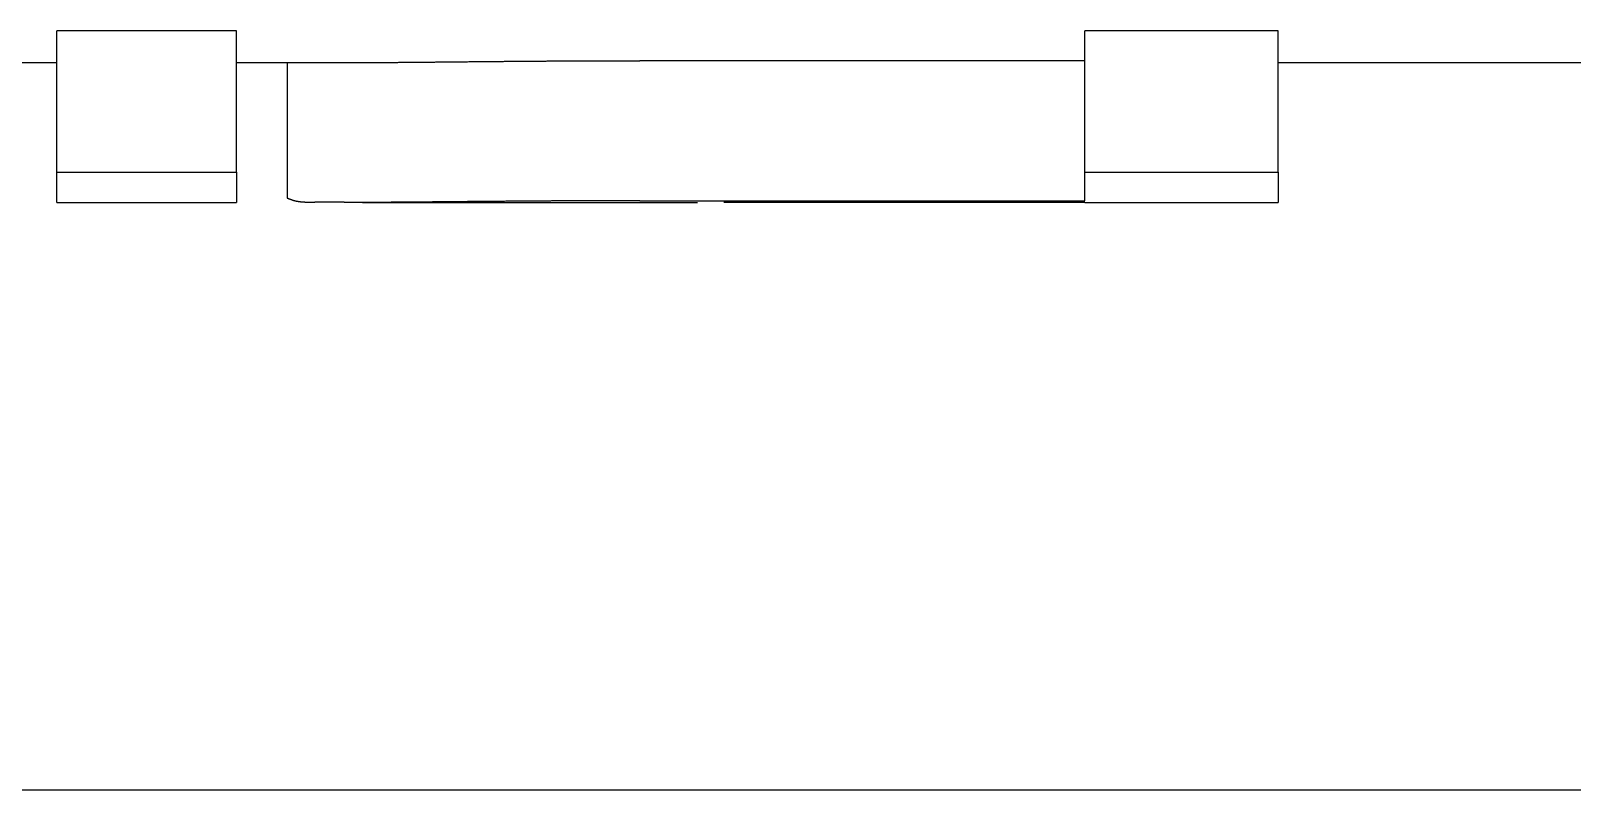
# Model space of a CAD drawing. Extents: x -4 to 102, y -14 to 59.
# Drawn here: x 43.74 to 46.493, y 2.758 to 4.114 of the extents above; entities that cross this region are included whole.
import ezdxf

# ---------------------------------------------------------------- set-up
doc = ezdxf.new("R2010")
doc.units = 0
doc.layers.get('0').update_dxf_attribs({"linetype": 'CONTINUOUS'})

msp = doc.modelspace()

# ---------------------------------------------------------------- linework, layer by layer
at = {"color": 7, "linetype": 'CONTINUOUS'}
for p, q in [((44.1078, 4.1144), (43.7868, 4.1144)), ((43.7868, 3.8617), (43.7868, 4.1144)), ((44.1078, 3.8617), (44.1078, 4.1144)), ((45.9678, 4.1144), (45.6228, 4.1144)), ((45.6228, 3.8617), (45.6228, 4.1144)), ((45.9678, 3.8617), (45.9678, 4.1144)), ((43.6938, 4.0579), (43.7868, 4.0579)), ((44.1078, 4.0579), (44.3328, 4.0579)), ((44.1978, 4.0579), (44.1978, 3.816)), ((45.6228, 4.0611), (44.8278, 4.0611)), ((45.9678, 4.0579), (47.0178, 4.0579)), ((43.7868, 3.8079), (43.7868, 3.8617)), ((43.7868, 3.8617), (44.1078, 3.8617)), ((44.1078, 3.8617), (44.1078, 3.8079)), ((45.6228, 3.8617), (45.9678, 3.8617)), ((45.6228, 3.811), (45.6228, 3.8617)), ((45.9678, 3.8617), (45.9678, 3.8079)), ((43.7868, 3.8079), (44.1078, 3.8079)), ((44.3324, 3.8079), (44.9306, 3.8079)), ((44.8278, 3.811), (45.6228, 3.811)), ((45.6228, 3.8079), (44.9778, 3.8079)), ((45.6228, 3.8079), (45.9678, 3.8079)), ((47.0178, 2.7579), (41.0178, 2.7579))]:
    msp.add_line(p, q, dxfattribs=at)
at = {"color": 7}
for points in [[(44.3315, 4.0579, 0), (44.3334, 4.0579, 0), (44.3354, 4.0579, 0), (44.3373, 4.0579, 0), (44.3393, 4.0579, 0), (44.3412, 4.0579, 0), (44.3432, 4.0579, 0), (44.3451, 4.0579, 0), (44.3471, 4.0579, 0), (44.349, 4.0579, 0), (44.351, 4.0579, 0), (44.3529, 4.0579, 0), (44.3548, 4.0579, 0), (44.3568, 4.0579, 0), (44.3587, 4.0579, 0), (44.3607, 4.0579, 0), (44.3626, 4.0579, 0), (44.3646, 4.058, 0), (44.3665, 4.058, 0), (44.3685, 4.058, 0), (44.3704, 4.058, 0), (44.3724, 4.058, 0), (44.3743, 4.058, 0), (44.3763, 4.058, 0), (44.3782, 4.058, 0), (44.3801, 4.058, 0), (44.3821, 4.058, 0), (44.384, 4.0581, 0), (44.386, 4.0581, 0), (44.3879, 4.0581, 0), (44.3899, 4.0581, 0), (44.3918, 4.0581, 0), (44.3938, 4.0581, 0), (44.3957, 4.0581, 0), (44.3977, 4.0582, 0), (44.3996, 4.0582, 0), (44.4016, 4.0582, 0), (44.4035, 4.0582, 0), (44.4054, 4.0582, 0), (44.4074, 4.0582, 0), (44.4093, 4.0583, 0), (44.4113, 4.0583, 0), (44.4132, 4.0583, 0), (44.4152, 4.0583, 0), (44.4171, 4.0583, 0), (44.4191, 4.0583, 0), (44.421, 4.0583, 0), (44.423, 4.0584, 0), (44.4249, 4.0584, 0), (44.4269, 4.0584, 0), (44.4288, 4.0584, 0), (44.4307, 4.0584, 0), (44.4327, 4.0585, 0), (44.4346, 4.0585, 0), (44.4366, 4.0585, 0), (44.4385, 4.0585, 0), (44.4405, 4.0585, 0), (44.4424, 4.0586, 0), (44.4444, 4.0586, 0), (44.4463, 4.0586, 0), (44.4483, 4.0586, 0), (44.4502, 4.0586, 0), (44.4522, 4.0587, 0), (44.4541, 4.0587, 0), (44.456, 4.0587, 0), (44.458, 4.0587, 0), (44.4599, 4.0587, 0), (44.4619, 4.0587, 0), (44.4638, 4.0588, 0), (44.4658, 4.0588, 0), (44.4677, 4.0588, 0), (44.4697, 4.0588, 0), (44.4716, 4.0588, 0), (44.4736, 4.0589, 0), (44.4755, 4.0589, 0), (44.4775, 4.0589, 0), (44.4794, 4.0589, 0), (44.4814, 4.0589, 0), (44.4833, 4.059, 0), (44.4852, 4.059, 0), (44.4872, 4.059, 0), (44.4891, 4.059, 0), (44.4911, 4.059, 0), (44.493, 4.0591, 0), (44.495, 4.0591, 0), (44.4969, 4.0591, 0), (44.4989, 4.0591, 0), (44.5008, 4.0591, 0), (44.5028, 4.0591, 0), (44.5047, 4.0592, 0), (44.5067, 4.0592, 0), (44.5086, 4.0592, 0), (44.5105, 4.0592, 0), (44.5125, 4.0592, 0), (44.5144, 4.0593, 0), (44.5164, 4.0593, 0), (44.5183, 4.0593, 0), (44.5203, 4.0593, 0), (44.5222, 4.0594, 0), (44.5242, 4.0594, 0), (44.5261, 4.0594, 0), (44.5281, 4.0594, 0), (44.53, 4.0594, 0), (44.532, 4.0594, 0), (44.5339, 4.0595, 0), (44.5358, 4.0595, 0), (44.5378, 4.0595, 0), (44.5397, 4.0595, 0), (44.5417, 4.0595, 0), (44.5436, 4.0596, 0), (44.5456, 4.0596, 0), (44.5475, 4.0596, 0), (44.5495, 4.0596, 0), (44.5514, 4.0596, 0), (44.5534, 4.0597, 0), (44.5553, 4.0597, 0), (44.5573, 4.0597, 0), (44.5592, 4.0597, 0), (44.5611, 4.0597, 0), (44.5631, 4.0597, 0), (44.565, 4.0598, 0), (44.567, 4.0598, 0), (44.5689, 4.0598, 0), (44.5709, 4.0598, 0), (44.5728, 4.0598, 0), (44.5748, 4.0598, 0), (44.5767, 4.0599, 0), (44.5787, 4.0599, 0), (44.5806, 4.0599, 0), (44.5826, 4.0599, 0), (44.5845, 4.0599, 0), (44.5864, 4.06, 0), (44.5884, 4.06, 0), (44.5903, 4.06, 0), (44.5923, 4.06, 0), (44.5942, 4.06, 0), (44.5962, 4.06, 0), (44.5981, 4.0601, 0), (44.6001, 4.0601, 0), (44.602, 4.0601, 0), (44.604, 4.0601, 0), (44.6059, 4.0601, 0), (44.6079, 4.0601, 0), (44.6098, 4.0602, 0), (44.6117, 4.0602, 0), (44.6137, 4.0602, 0), (44.6156, 4.0602, 0), (44.6176, 4.0602, 0), (44.6195, 4.0602, 0), (44.6215, 4.0602, 0), (44.6234, 4.0603, 0), (44.6254, 4.0603, 0), (44.6273, 4.0603, 0), (44.6293, 4.0603, 0), (44.6312, 4.0603, 0), (44.6332, 4.0603, 0), (44.6351, 4.0604, 0), (44.6371, 4.0604, 0), (44.639, 4.0604, 0), (44.6409, 4.0604, 0), (44.6429, 4.0604, 0), (44.6448, 4.0604, 0), (44.6468, 4.0604, 0), (44.6487, 4.0605, 0), (44.6507, 4.0605, 0), (44.6526, 4.0605, 0), (44.6546, 4.0605, 0), (44.6565, 4.0605, 0), (44.6585, 4.0605, 0), (44.6604, 4.0605, 0), (44.6624, 4.0606, 0), (44.6643, 4.0606, 0), (44.6662, 4.0606, 0), (44.6682, 4.0606, 0), (44.6701, 4.0606, 0), (44.6721, 4.0606, 0), (44.674, 4.0606, 0), (44.676, 4.0606, 0), (44.6779, 4.0606, 0), (44.6799, 4.0606, 0), (44.6818, 4.0607, 0), (44.6838, 4.0607, 0), (44.6857, 4.0607, 0), (44.6877, 4.0607, 0), (44.6896, 4.0607, 0), (44.6915, 4.0607, 0), (44.6935, 4.0607, 0), (44.6954, 4.0607, 0), (44.6974, 4.0607, 0), (44.6993, 4.0608, 0), (44.7013, 4.0608, 0), (44.7032, 4.0608, 0), (44.7052, 4.0608, 0), (44.7071, 4.0608, 0), (44.7091, 4.0608, 0), (44.711, 4.0608, 0), (44.713, 4.0608, 0), (44.7149, 4.0608, 0), (44.7169, 4.0608, 0), (44.7188, 4.0609, 0), (44.7207, 4.0609, 0), (44.7227, 4.0609, 0), (44.7246, 4.0609, 0), (44.7266, 4.0609, 0), (44.7285, 4.0609, 0), (44.7305, 4.0609, 0), (44.7324, 4.0609, 0), (44.7344, 4.0609, 0), (44.7363, 4.0609, 0), (44.7383, 4.0609, 0), (44.7402, 4.0609, 0), (44.7422, 4.0609, 0), (44.7441, 4.061, 0), (44.746, 4.061, 0), (44.748, 4.061, 0), (44.7499, 4.061, 0), (44.7519, 4.061, 0), (44.7538, 4.061, 0), (44.7558, 4.061, 0), (44.7577, 4.061, 0), (44.7597, 4.061, 0), (44.7616, 4.061, 0), (44.7636, 4.061, 0), (44.7655, 4.061, 0), (44.7675, 4.061, 0), (44.7694, 4.061, 0), (44.7713, 4.061, 0), (44.7733, 4.061, 0), (44.7752, 4.061, 0), (44.7772, 4.061, 0), (44.7791, 4.061, 0), (44.7811, 4.061, 0), (44.783, 4.061, 0), (44.785, 4.0611, 0), (44.7869, 4.0611, 0), (44.7889, 4.0611, 0), (44.7908, 4.0611, 0), (44.7928, 4.0611, 0), (44.7947, 4.0611, 0), (44.7966, 4.0611, 0), (44.7986, 4.0611, 0), (44.8005, 4.0611, 0), (44.8025, 4.0611, 0), (44.8044, 4.0611, 0), (44.8064, 4.0611, 0), (44.8083, 4.0611, 0), (44.8103, 4.0611, 0), (44.8122, 4.0611, 0), (44.8142, 4.0611, 0), (44.8161, 4.0611, 0), (44.8181, 4.0611, 0), (44.82, 4.0611, 0), (44.822, 4.0611, 0), (44.8239, 4.0611, 0), (44.8258, 4.0611, 0), (44.8278, 4.0611, 0)], [(44.3313, 3.8079, 0), (44.3307, 3.8079, 0), (44.3301, 3.8079, 0), (44.3295, 3.8079, 0), (44.3289, 3.8079, 0), (44.3283, 3.8079, 0), (44.3277, 3.8079, 0), (44.3271, 3.8079, 0), (44.3265, 3.8079, 0), (44.3259, 3.8079, 0), (44.3253, 3.8079, 0), (44.3247, 3.8079, 0), (44.3241, 3.8079, 0), (44.3235, 3.8079, 0), (44.3228, 3.8079, 0), (44.3222, 3.8079, 0), (44.3216, 3.8079, 0), (44.321, 3.8079, 0), (44.3204, 3.8079, 0), (44.3198, 3.8079, 0), (44.3192, 3.8079, 0), (44.3186, 3.8079, 0), (44.318, 3.8079, 0), (44.3174, 3.8079, 0), (44.3168, 3.8079, 0), (44.3162, 3.8079, 0), (44.3156, 3.8079, 0), (44.315, 3.8079, 0), (44.3144, 3.8079, 0), (44.3138, 3.8079, 0), (44.3132, 3.8079, 0), (44.3126, 3.8079, 0), (44.312, 3.8079, 0), (44.3114, 3.8079, 0), (44.3108, 3.8079, 0), (44.3102, 3.8079, 0), (44.3096, 3.8079, 0), (44.309, 3.8079, 0), (44.3084, 3.8079, 0), (44.3078, 3.8079, 0), (44.3072, 3.8079, 0), (44.3066, 3.8079, 0), (44.306, 3.8079, 0), (44.3054, 3.8079, 0), (44.3048, 3.808, 0), (44.3042, 3.808, 0), (44.3036, 3.808, 0), (44.303, 3.808, 0), (44.3024, 3.808, 0), (44.3018, 3.808, 0), (44.3012, 3.808, 0), (44.3006, 3.808, 0), (44.3, 3.8081, 0), (44.2994, 3.8081, 0), (44.2988, 3.8081, 0), (44.2982, 3.8081, 0), (44.2976, 3.8081, 0), (44.297, 3.8081, 0), (44.2964, 3.8081, 0), (44.2958, 3.8081, 0), (44.2952, 3.8082, 0), (44.2946, 3.8082, 0), (44.294, 3.8082, 0), (44.2934, 3.8082, 0), (44.2928, 3.8082, 0), (44.2922, 3.8082, 0), (44.2916, 3.8083, 0), (44.291, 3.8083, 0), (44.2904, 3.8083, 0), (44.2898, 3.8083, 0), (44.2892, 3.8083, 0), (44.2886, 3.8083, 0), (44.288, 3.8083, 0), (44.2874, 3.8083, 0), (44.2868, 3.8084, 0), (44.2862, 3.8084, 0), (44.2856, 3.8084, 0), (44.285, 3.8084, 0), (44.2844, 3.8084, 0), (44.2838, 3.8084, 0), (44.2832, 3.8084, 0), (44.2826, 3.8085, 0), (44.282, 3.8085, 0), (44.2814, 3.8085, 0), (44.2808, 3.8085, 0), (44.2802, 3.8085, 0), (44.2796, 3.8085, 0), (44.279, 3.8085, 0), (44.2784, 3.8085, 0), (44.2778, 3.8085, 0), (44.2772, 3.8085, 0), (44.2766, 3.8085, 0), (44.276, 3.8085, 0), (44.2754, 3.8086, 0), (44.2748, 3.8086, 0), (44.2741, 3.8086, 0), (44.2735, 3.8086, 0), (44.2729, 3.8086, 0), (44.2723, 3.8086, 0), (44.2717, 3.8086, 0), (44.2711, 3.8086, 0), (44.2705, 3.8086, 0), (44.2699, 3.8086, 0), (44.2693, 3.8086, 0), (44.2687, 3.8086, 0), (44.2681, 3.8086, 0), (44.2675, 3.8086, 0), (44.2669, 3.8086, 0), (44.2663, 3.8086, 0), (44.2657, 3.8086, 0), (44.2651, 3.8086, 0), (44.2645, 3.8085, 0), (44.2639, 3.8085, 0), (44.2632, 3.8085, 0), (44.2626, 3.8085, 0), (44.262, 3.8085, 0), (44.2614, 3.8085, 0), (44.2608, 3.8085, 0), (44.2602, 3.8085, 0), (44.2596, 3.8085, 0), (44.259, 3.8084, 0), (44.2584, 3.8084, 0), (44.2578, 3.8084, 0), (44.2571, 3.8084, 0), (44.2565, 3.8084, 0), (44.2559, 3.8083, 0), (44.2553, 3.8083, 0), (44.2547, 3.8083, 0), (44.2541, 3.8083, 0), (44.2535, 3.8083, 0), (44.2529, 3.8083, 0), (44.2522, 3.8082, 0), (44.2516, 3.8082, 0), (44.251, 3.8082, 0), (44.2504, 3.8082, 0), (44.2498, 3.8081, 0), (44.2492, 3.8081, 0), (44.2486, 3.8081, 0), (44.248, 3.8081, 0), (44.2473, 3.8081, 0), (44.2467, 3.808, 0), (44.2461, 3.808, 0), (44.2455, 3.808, 0), (44.2449, 3.808, 0), (44.2443, 3.808, 0), (44.2437, 3.808, 0), (44.2431, 3.8079, 0), (44.2425, 3.8079, 0), (44.2418, 3.8079, 0), (44.2412, 3.8079, 0), (44.2406, 3.8079, 0), (44.24, 3.8079, 0), (44.2394, 3.8079, 0), (44.2388, 3.8079, 0), (44.2382, 3.8079, 0), (44.2376, 3.8079, 0), (44.237, 3.8079, 0), (44.2363, 3.8079, 0), (44.2357, 3.8079, 0), (44.2351, 3.8079, 0), (44.2345, 3.8079, 0), (44.2339, 3.8079, 0), (44.2333, 3.8079, 0), (44.2327, 3.8079, 0), (44.2321, 3.808, 0), (44.2315, 3.808, 0), (44.2309, 3.808, 0), (44.2303, 3.808, 0), (44.2297, 3.8081, 0), (44.2291, 3.8081, 0), (44.2285, 3.8081, 0), (44.2279, 3.8082, 0), (44.2273, 3.8082, 0), (44.2267, 3.8083, 0), (44.2261, 3.8083, 0), (44.2255, 3.8083, 0), (44.2249, 3.8084, 0), (44.2243, 3.8085, 0), (44.2237, 3.8085, 0), (44.2231, 3.8086, 0), (44.2225, 3.8086, 0), (44.2219, 3.8087, 0), (44.2213, 3.8088, 0), (44.2207, 3.8089, 0), (44.2201, 3.8089, 0), (44.2195, 3.809, 0), (44.2189, 3.8091, 0), (44.2183, 3.8092, 0), (44.2177, 3.8093, 0), (44.2172, 3.8094, 0), (44.2166, 3.8095, 0), (44.216, 3.8096, 0), (44.2154, 3.8097, 0), (44.2148, 3.8098, 0), (44.2142, 3.81, 0), (44.2136, 3.8101, 0), (44.2131, 3.8102, 0), (44.2125, 3.8104, 0), (44.2119, 3.8105, 0), (44.2113, 3.8106, 0), (44.2107, 3.8108, 0), (44.2102, 3.811, 0), (44.2096, 3.8111, 0), (44.209, 3.8113, 0), (44.2084, 3.8115, 0), (44.2079, 3.8116, 0), (44.2073, 3.8118, 0), (44.2067, 3.812, 0), (44.2062, 3.8122, 0), (44.2056, 3.8124, 0), (44.205, 3.8126, 0), (44.2045, 3.8128, 0), (44.2039, 3.813, 0), (44.2033, 3.8133, 0), (44.2028, 3.8135, 0), (44.2022, 3.8137, 0), (44.2017, 3.8139, 0), (44.2011, 3.8142, 0), (44.2005, 3.8144, 0), (44.2, 3.8146, 0), (44.1994, 3.8149, 0), (44.1989, 3.8151, 0), (44.1983, 3.8154, 0), (44.1978, 3.8156, 0)], [(44.8278, 3.811, 0), (44.8258, 3.811, 0), (44.8239, 3.811, 0), (44.8219, 3.811, 0), (44.82, 3.811, 0), (44.8181, 3.811, 0), (44.8161, 3.811, 0), (44.8142, 3.811, 0), (44.8122, 3.8109, 0), (44.8103, 3.8109, 0), (44.8083, 3.8109, 0), (44.8064, 3.8109, 0), (44.8044, 3.8109, 0), (44.8025, 3.8109, 0), (44.8005, 3.8109, 0), (44.7986, 3.8109, 0), (44.7966, 3.8109, 0), (44.7947, 3.8109, 0), (44.7927, 3.8109, 0), (44.7908, 3.8109, 0), (44.7888, 3.8109, 0), (44.7869, 3.8109, 0), (44.785, 3.8109, 0), (44.783, 3.8109, 0), (44.7811, 3.8109, 0), (44.7791, 3.8109, 0), (44.7772, 3.8109, 0), (44.7752, 3.8109, 0), (44.7733, 3.8109, 0), (44.7713, 3.8109, 0), (44.7694, 3.8109, 0), (44.7674, 3.8109, 0), (44.7655, 3.8109, 0), (44.7635, 3.8109, 0), (44.7616, 3.8109, 0), (44.7596, 3.8108, 0), (44.7577, 3.8108, 0), (44.7557, 3.8108, 0), (44.7538, 3.8108, 0), (44.7519, 3.8108, 0), (44.7499, 3.8108, 0), (44.748, 3.8108, 0), (44.746, 3.8108, 0), (44.7441, 3.8108, 0), (44.7421, 3.8108, 0), (44.7402, 3.8108, 0), (44.7382, 3.8108, 0), (44.7363, 3.8108, 0), (44.7343, 3.8108, 0), (44.7324, 3.8108, 0), (44.7304, 3.8108, 0), (44.7285, 3.8108, 0), (44.7265, 3.8107, 0), (44.7246, 3.8107, 0), (44.7226, 3.8107, 0), (44.7207, 3.8107, 0), (44.7188, 3.8107, 0), (44.7168, 3.8107, 0), (44.7149, 3.8107, 0), (44.7129, 3.8107, 0), (44.711, 3.8107, 0), (44.709, 3.8107, 0), (44.7071, 3.8107, 0), (44.7051, 3.8106, 0), (44.7032, 3.8106, 0), (44.7012, 3.8106, 0), (44.6993, 3.8106, 0), (44.6973, 3.8106, 0), (44.6954, 3.8106, 0), (44.6934, 3.8106, 0), (44.6915, 3.8106, 0), (44.6895, 3.8106, 0), (44.6876, 3.8106, 0), (44.6857, 3.8106, 0), (44.6837, 3.8105, 0), (44.6818, 3.8105, 0), (44.6798, 3.8105, 0), (44.6779, 3.8105, 0), (44.6759, 3.8105, 0), (44.674, 3.8105, 0), (44.672, 3.8105, 0), (44.6701, 3.8105, 0), (44.6681, 3.8104, 0), (44.6662, 3.8104, 0), (44.6642, 3.8104, 0), (44.6623, 3.8104, 0), (44.6603, 3.8104, 0), (44.6584, 3.8104, 0), (44.6564, 3.8104, 0), (44.6545, 3.8104, 0), (44.6526, 3.8104, 0), (44.6506, 3.8103, 0), (44.6487, 3.8103, 0), (44.6467, 3.8103, 0), (44.6448, 3.8103, 0), (44.6428, 3.8103, 0), (44.6409, 3.8103, 0), (44.6389, 3.8103, 0), (44.637, 3.8102, 0), (44.635, 3.8102, 0), (44.6331, 3.8102, 0), (44.6311, 3.8102, 0), (44.6292, 3.8102, 0), (44.6272, 3.8102, 0), (44.6253, 3.8102, 0), (44.6233, 3.8102, 0), (44.6214, 3.8101, 0), (44.6195, 3.8101, 0), (44.6175, 3.8101, 0), (44.6156, 3.8101, 0), (44.6136, 3.8101, 0), (44.6117, 3.8101, 0), (44.6097, 3.81, 0), (44.6078, 3.81, 0), (44.6058, 3.81, 0), (44.6039, 3.81, 0), (44.6019, 3.81, 0), (44.6, 3.81, 0), (44.598, 3.81, 0), (44.5961, 3.8099, 0), (44.5941, 3.8099, 0), (44.5922, 3.8099, 0), (44.5902, 3.8099, 0), (44.5883, 3.8099, 0), (44.5864, 3.8098, 0), (44.5844, 3.8098, 0), (44.5825, 3.8098, 0), (44.5805, 3.8098, 0), (44.5786, 3.8098, 0), (44.5766, 3.8098, 0), (44.5747, 3.8098, 0), (44.5727, 3.8097, 0), (44.5708, 3.8097, 0), (44.5688, 3.8097, 0), (44.5669, 3.8097, 0), (44.5649, 3.8097, 0), (44.563, 3.8096, 0), (44.561, 3.8096, 0), (44.5591, 3.8096, 0), (44.5571, 3.8096, 0), (44.5552, 3.8096, 0), (44.5533, 3.8096, 0), (44.5513, 3.8096, 0), (44.5494, 3.8095, 0), (44.5474, 3.8095, 0), (44.5455, 3.8095, 0), (44.5435, 3.8095, 0), (44.5416, 3.8095, 0), (44.5396, 3.8094, 0), (44.5377, 3.8094, 0), (44.5357, 3.8094, 0), (44.5338, 3.8094, 0), (44.5318, 3.8094, 0), (44.5299, 3.8093, 0), (44.5279, 3.8093, 0), (44.526, 3.8093, 0), (44.524, 3.8093, 0), (44.5221, 3.8093, 0), (44.5202, 3.8093, 0), (44.5182, 3.8092, 0), (44.5163, 3.8092, 0), (44.5143, 3.8092, 0), (44.5124, 3.8092, 0), (44.5104, 3.8092, 0), (44.5085, 3.8091, 0), (44.5065, 3.8091, 0), (44.5046, 3.8091, 0), (44.5026, 3.8091, 0), (44.5007, 3.8091, 0), (44.4987, 3.8091, 0), (44.4968, 3.809, 0), (44.4948, 3.809, 0), (44.4929, 3.809, 0), (44.4909, 3.809, 0), (44.489, 3.809, 0), (44.4871, 3.8089, 0), (44.4851, 3.8089, 0), (44.4832, 3.8089, 0), (44.4812, 3.8089, 0), (44.4793, 3.8089, 0), (44.4773, 3.8089, 0), (44.4754, 3.8088, 0), (44.4734, 3.8088, 0), (44.4715, 3.8088, 0), (44.4695, 3.8088, 0), (44.4676, 3.8087, 0), (44.4656, 3.8087, 0), (44.4637, 3.8087, 0), (44.4617, 3.8087, 0), (44.4598, 3.8087, 0), (44.4578, 3.8087, 0), (44.4559, 3.8086, 0), (44.454, 3.8086, 0), (44.452, 3.8086, 0), (44.4501, 3.8086, 0), (44.4481, 3.8086, 0), (44.4462, 3.8085, 0), (44.4442, 3.8085, 0), (44.4423, 3.8085, 0), (44.4403, 3.8085, 0), (44.4384, 3.8085, 0), (44.4364, 3.8085, 0), (44.4345, 3.8084, 0), (44.4325, 3.8084, 0), (44.4306, 3.8084, 0), (44.4286, 3.8084, 0), (44.4267, 3.8084, 0), (44.4247, 3.8084, 0), (44.4228, 3.8083, 0), (44.4209, 3.8083, 0), (44.4189, 3.8083, 0), (44.417, 3.8083, 0), (44.415, 3.8083, 0), (44.4131, 3.8083, 0), (44.4111, 3.8082, 0), (44.4092, 3.8082, 0), (44.4072, 3.8082, 0), (44.4053, 3.8082, 0), (44.4033, 3.8082, 0), (44.4014, 3.8082, 0), (44.3994, 3.8082, 0), (44.3975, 3.8081, 0), (44.3955, 3.8081, 0), (44.3936, 3.8081, 0), (44.3916, 3.8081, 0), (44.3897, 3.8081, 0), (44.3878, 3.8081, 0), (44.3858, 3.8081, 0), (44.3839, 3.8081, 0), (44.3819, 3.808, 0), (44.38, 3.808, 0), (44.378, 3.808, 0), (44.3761, 3.808, 0), (44.3741, 3.808, 0), (44.3722, 3.808, 0), (44.3702, 3.808, 0), (44.3683, 3.808, 0), (44.3663, 3.808, 0), (44.3644, 3.808, 0), (44.3624, 3.8079, 0), (44.3605, 3.8079, 0), (44.3585, 3.8079, 0), (44.3566, 3.8079, 0), (44.3547, 3.8079, 0), (44.3527, 3.8079, 0), (44.3508, 3.8079, 0), (44.3488, 3.8079, 0), (44.3469, 3.8079, 0), (44.3449, 3.8079, 0), (44.343, 3.8079, 0), (44.341, 3.8079, 0), (44.3391, 3.8079, 0), (44.3371, 3.8079, 0), (44.3352, 3.8079, 0), (44.3332, 3.8079, 0), (44.3313, 3.8079, 0)]]:
    msp.add_polyline3d(points, dxfattribs=at)

doc.saveas('drawing.dxf')
